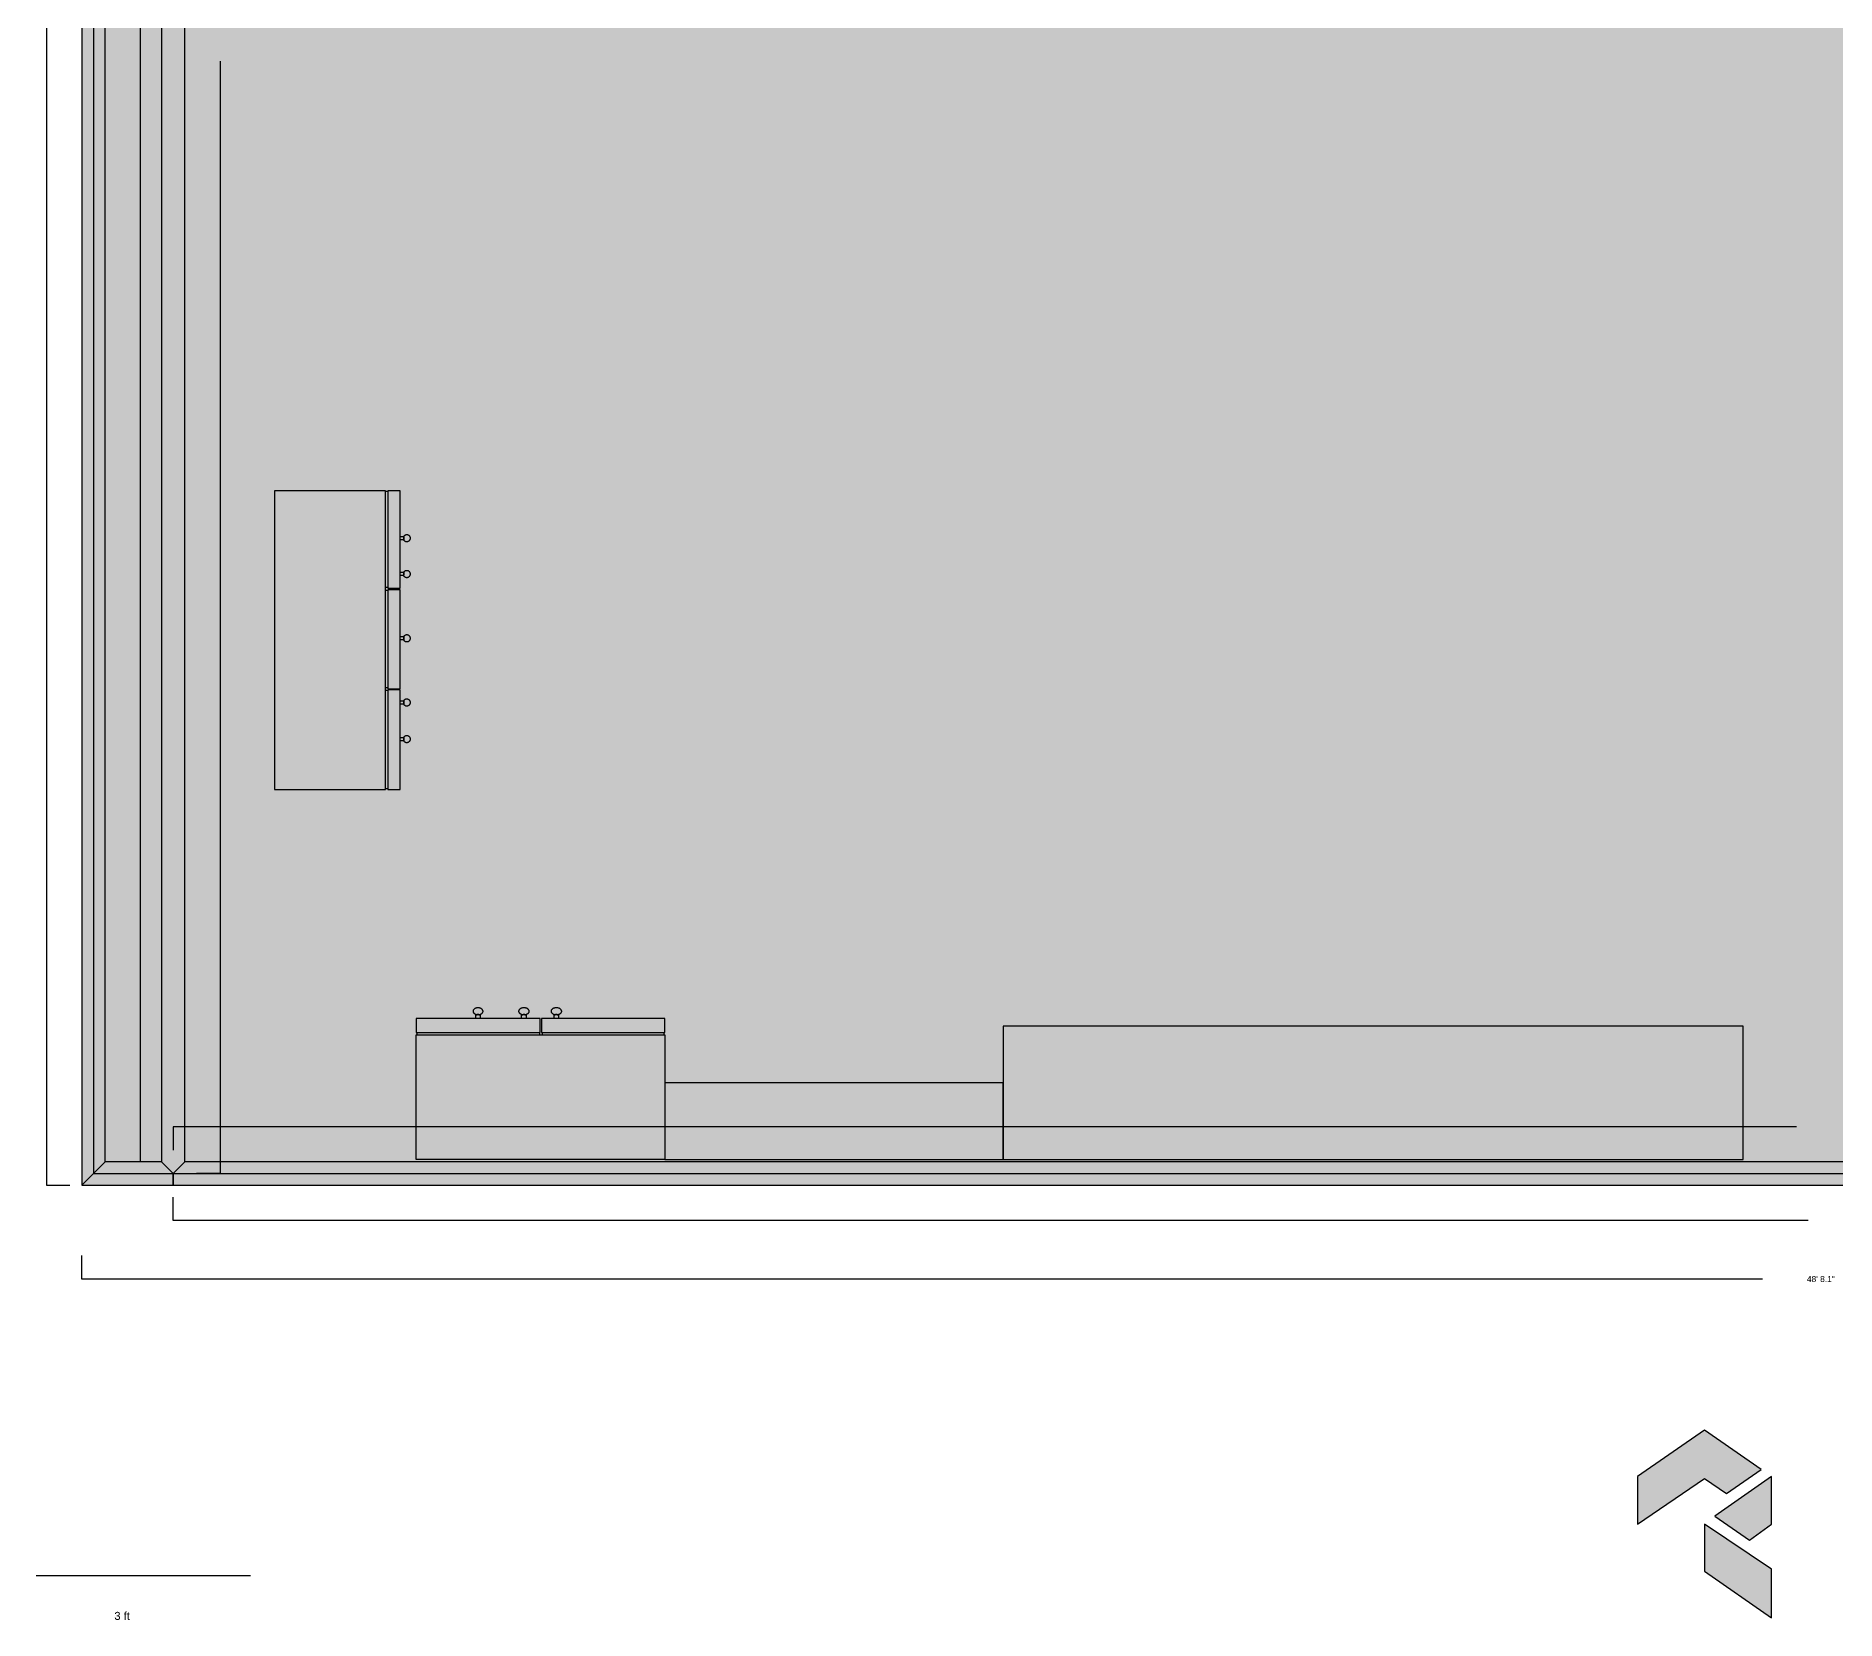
# Model space of a CAD drawing. Header units: feet. Extents: x -25 to 25.8, y -50.2 to 49.7.
# Drawn here: x -24.98 to 0.21, y -50.24 to -28.07 of the extents above; entities that cross this region are included whole.
import ezdxf

# ---------------------------------------------------------------- set-up
doc = ezdxf.new("R2010")
doc.units = ezdxf.units.FT
doc.header["$MEASUREMENT"] = 0
for name, color, linetype in [('Poly-DimensionsExterior', 255, 'Continuous'), ('Poly-DimensionsInterior', 250, 'Continuous'), ('Poly-Fixtures', 45, 'Continuous'), ('Poly-Furniture', 45, 'Continuous'), ('Poly-Logo', 255, 'Continuous'), ('Poly-RoomsHatch', 31, 'Continuous'), ('Poly-Walls', 8, 'Continuous'), ('Poly-WallsHatch', 8, 'Continuous'), ('Scalebar', 255, 'Continuous')]:
    doc.layers.add(name, color=color, linetype=linetype)
doc.styles.get("Standard").update_dxf_attribs({"font": 'arial.ttf'})

msp = doc.modelspace()

# ---------------------------------------------------------------- hatches: boundary and pattern name
at = {"layer": 'Poly-Logo'}
h = msp.add_hatch(color=255, dxfattribs=at)
h.dxf.hatch_style = 1
h.paths.add_polyline_path([(-2.564131, -48.896143), (-2.564131, -48.896143), (-1.626748, -48.259326), (-1.321193, -48.470425), (-0.834375, -48.132666), (-1.626748, -47.583807), (-2.564131, -48.231179)])
h = msp.add_hatch(color=255, dxfattribs=at)
h.dxf.hatch_style = 1
h.paths.add_polyline_path([(-1.483465, -48.783556), (-0.996648, -49.121316), (-0.689365, -48.896143), (-0.689365, -48.231179)])
h = msp.add_hatch(color=255, dxfattribs=at)
h.dxf.hatch_style = 1
h.paths.add_polyline_path([(-1.626748, -48.896143), (-1.626748, -49.557588), (-0.689365, -50.208479), (-0.689365, -49.529442)])
at = {"layer": 'Poly-RoomsHatch'}
h = msp.add_hatch(color=31, dxfattribs=at)
h.dxf.hatch_style = 1
h.paths.add_polyline_path([(-24.173708, -43.991288), (-23.057588, -43.991288), (24.173711, -43.991288), (24.173711, 14.845408), (23.069678, 14.845408), (23.069678, 17.541728), (24.126598, 17.541728), (24.126598, 35.428625), (19.160236, 35.428625), (19.160236, 43.991289), (-24.173708, 43.991289)])
at = {"layer": 'Poly-WallsHatch'}
h = msp.add_hatch(color=8, dxfattribs=at)
h.dxf.hatch_style = 1
h.paths.add_polyline_path([(-24.173708, -43.991288), (-24.009666, -43.827246), (-24.009666, 43.827247), (-24.173708, 43.991289), (-24.33775, 44.155331), (-24.33775, -44.15533)])
h = msp.add_hatch(color=8, dxfattribs=at)
h.dxf.hatch_style = 1
h.paths.add_polyline_path([(-23.057588, -43.991288), (-22.893546, -43.827246), (-22.893546, -10.999355), (-23.057588, -10.999355), (-23.22163, -10.999355), (-23.22163, -43.827246)])
h = msp.add_hatch(color=8, dxfattribs=at)
h.dxf.hatch_style = 1
h.paths.add_polyline_path([(-23.057588, -43.991288), (-23.22163, -43.827246), (-24.009666, -43.827246), (-24.173708, -43.991288), (-24.33775, -44.15533), (-23.057588, -44.15533)])
h = msp.add_hatch(color=8, dxfattribs=at)
h.dxf.hatch_style = 1
h.paths.add_polyline_path([(24.173711, -43.991288), (24.009669, -43.827246), (-22.893546, -43.827246), (-23.057588, -43.991288), (-23.057588, -44.15533), (24.337753, -44.15533)])

# ---------------------------------------------------------------- linework, layer by layer
at = {"layer": 'Poly-DimensionsExterior', "color": 255}
for points in [[(-24.829876, -0.818061), (-24.829876, -44.15533), (-24.501792, -44.15533)], [(-0.177979, -44.647455), (-23.057588, -44.647455), (-23.057588, -44.319372)], [(-0.818061, -45.467665), (-24.33775, -45.467665), (-24.33775, -45.139581)]]:
    msp.add_lwpolyline(points, dxfattribs=at)
at = {"layer": 'Poly-DimensionsInterior', "color": 250}
for points in [[(-23.51754, -0.818061), (-23.51754, -43.827246), (-23.845624, -43.827246)], [(-22.40142, -28.422745), (-22.40142, -43.991288), (-22.729504, -43.991288)], [(-0.342021, -43.33512), (-23.057588, -43.33512), (-23.057588, -43.663204)]]:
    msp.add_lwpolyline(points, dxfattribs=at)
at = {"layer": 'Poly-Fixtures', "color": 45}
for points in [[(-20.084632, -34.434687), (-21.637618, -34.434687)], [(-21.637618, -34.434687), (-21.637618, -38.615837)], [(-20.053064, -34.443222), (-20.084709, -34.443222)], [(-20.084632, -38.615837), (-20.084632, -34.434687)], [(-19.881161, -34.434687), (-20.053143, -34.434687)], [(-20.053143, -34.434687), (-20.053143, -35.799896)], [(-19.881161, -35.799896), (-19.881161, -34.434687)], [(-19.881161, -35.121987), (-19.881161, -35.074658)], [(-19.881161, -35.074658), (-19.83045, -35.074658)], [(-19.831075, -35.121987), (-19.881161, -35.121987)], [(-19.831075, -35.122029), (-19.831524, -35.12093), (-19.831866, -35.119816), (-19.83211, -35.118688), (-19.832265, -35.117546), (-19.832341, -35.116391), (-19.832348, -35.115223), (-19.832296, -35.114043), (-19.832192, -35.11285), (-19.832048, -35.111645), (-19.831873, -35.110429), (-19.831675, -35.109201), (-19.831466, -35.107963), (-19.831253, -35.106714), (-19.831047, -35.105456), (-19.830857, -35.104187), (-19.830693, -35.10291), (-19.830564, -35.101623), (-19.83048, -35.100328), (-19.83045, -35.099025)], [(-19.83045, -35.099025), (-19.83048, -35.100328), (-19.830564, -35.101622), (-19.830693, -35.102907), (-19.830857, -35.104183), (-19.831047, -35.105449), (-19.831253, -35.106706), (-19.831466, -35.107952), (-19.831675, -35.109188), (-19.831873, -35.110414), (-19.832048, -35.111628), (-19.832192, -35.112832), (-19.832296, -35.114024), (-19.832348, -35.115205), (-19.832341, -35.116373), (-19.832265, -35.11753), (-19.83211, -35.118674), (-19.831866, -35.119805), (-19.831524, -35.120924), (-19.831075, -35.122029)], [(-19.83045, -35.099025), (-19.830478, -35.097641), (-19.830557, -35.096267), (-19.830676, -35.094901), (-19.830827, -35.093545), (-19.831, -35.0922), (-19.831186, -35.090865), (-19.831374, -35.089541), (-19.831557, -35.088228), (-19.831723, -35.086927), (-19.831865, -35.085639), (-19.831972, -35.084363), (-19.832035, -35.0831), (-19.832044, -35.08185), (-19.831991, -35.080614), (-19.831865, -35.079393), (-19.831657, -35.078186), (-19.831359, -35.076995), (-19.830959, -35.075818), (-19.83045, -35.074658)], [(-19.83045, -35.074658), (-19.830959, -35.075812), (-19.831359, -35.076983), (-19.831657, -35.078169), (-19.831865, -35.079372), (-19.831991, -35.08059), (-19.832044, -35.081823), (-19.832035, -35.08307), (-19.831972, -35.084332), (-19.831865, -35.085607), (-19.831723, -35.086896), (-19.831557, -35.088198), (-19.831374, -35.089512), (-19.831186, -35.090838), (-19.831, -35.092176), (-19.830827, -35.093525), (-19.830676, -35.094884), (-19.830557, -35.096255), (-19.830478, -35.097635), (-19.83045, -35.099025)], [(-19.831075, -35.122029), (-19.831075, -35.121987)], [(-19.831075, -35.121987), (-19.831075, -35.121987)], [(-19.78888, -35.150494), (-19.791771, -35.150398), (-19.794616, -35.150116), (-19.797411, -35.149653), (-19.80015, -35.149014), (-19.802828, -35.148204), (-19.805441, -35.14723), (-19.807982, -35.146095), (-19.810448, -35.144807), (-19.812832, -35.14337), (-19.815129, -35.14179), (-19.817336, -35.140073), (-19.819445, -35.138223), (-19.821453, -35.136246), (-19.823354, -35.134148), (-19.825143, -35.131934), (-19.826814, -35.12961), (-19.828364, -35.127181), (-19.829786, -35.124652), (-19.831075, -35.122029)], [(-19.83045, -35.074658), (-19.829128, -35.072155), (-19.827685, -35.069742), (-19.826123, -35.067426), (-19.824448, -35.065211), (-19.822664, -35.063101), (-19.820776, -35.061103), (-19.818789, -35.059221), (-19.816707, -35.057461), (-19.814535, -35.055826), (-19.812277, -35.054324), (-19.809939, -35.052958), (-19.807524, -35.051733), (-19.805038, -35.050656), (-19.802485, -35.04973), (-19.79987, -35.048961), (-19.797197, -35.048354), (-19.794471, -35.047914), (-19.791697, -35.047647), (-19.78888, -35.047556)], [(-19.78888, -35.047556), (-19.784814, -35.047745), (-19.780843, -35.048302), (-19.776981, -35.04921), (-19.773243, -35.050456), (-19.769642, -35.052022), (-19.766193, -35.053894), (-19.762911, -35.056057), (-19.759808, -35.058494), (-19.756901, -35.061191), (-19.754203, -35.064132), (-19.751728, -35.067301), (-19.749491, -35.070683), (-19.747505, -35.074263), (-19.745786, -35.078025), (-19.744348, -35.081954), (-19.743204, -35.086033), (-19.742369, -35.090249), (-19.741858, -35.094585), (-19.741684, -35.099025)], [(-19.741684, -35.099025), (-19.741858, -35.103465), (-19.742369, -35.1078), (-19.743204, -35.112014), (-19.744348, -35.116092), (-19.745786, -35.120018), (-19.747505, -35.123777), (-19.749491, -35.127354), (-19.751728, -35.130733), (-19.754203, -35.133899), (-19.756901, -35.136836), (-19.759808, -35.13953), (-19.762911, -35.141964), (-19.766193, -35.144123), (-19.769642, -35.145993), (-19.773243, -35.147557), (-19.776981, -35.1488), (-19.780843, -35.149708), (-19.784814, -35.150263), (-19.78888, -35.150452)], [(-19.78888, -35.150452), (-19.78888, -35.150494)], [(-19.78888, -35.150494), (-19.78888, -35.150494)], [(-19.881161, -35.623346), (-19.881161, -35.576017)], [(-19.881161, -35.576017), (-19.83045, -35.576017)], [(-19.831075, -35.623346), (-19.881161, -35.623346)], [(-19.831075, -35.623388), (-19.831524, -35.622288), (-19.831866, -35.621175), (-19.83211, -35.620047), (-19.832265, -35.618905), (-19.832341, -35.61775), (-19.832348, -35.616582), (-19.832296, -35.615401), (-19.832192, -35.614208), (-19.832048, -35.613004), (-19.831873, -35.611787), (-19.831675, -35.61056), (-19.831466, -35.609322), (-19.831253, -35.608073), (-19.831047, -35.606815), (-19.830857, -35.605546), (-19.830693, -35.604269), (-19.830564, -35.602982), (-19.83048, -35.601687), (-19.83045, -35.600384)], [(-19.83045, -35.600384), (-19.83048, -35.601687), (-19.830564, -35.602981), (-19.830693, -35.604266), (-19.830857, -35.605542), (-19.831047, -35.606808), (-19.831253, -35.608065), (-19.831466, -35.609311), (-19.831675, -35.610547), (-19.831873, -35.611773), (-19.832048, -35.612987), (-19.832192, -35.614191), (-19.832296, -35.615383), (-19.832348, -35.616563), (-19.832341, -35.617732), (-19.832265, -35.618889), (-19.83211, -35.620033), (-19.831866, -35.621164), (-19.831524, -35.622283), (-19.831075, -35.623388)], [(-19.83045, -35.600384), (-19.830478, -35.599), (-19.830557, -35.597625), (-19.830676, -35.59626), (-19.830827, -35.594904), (-19.831, -35.593559), (-19.831186, -35.592224), (-19.831374, -35.5909), (-19.831557, -35.589587), (-19.831723, -35.588286), (-19.831865, -35.586998), (-19.831972, -35.585722), (-19.832035, -35.584459), (-19.832044, -35.583209), (-19.831991, -35.581973), (-19.831865, -35.580752), (-19.831657, -35.579545), (-19.831359, -35.578353), (-19.830959, -35.577177), (-19.83045, -35.576017)], [(-19.83045, -35.576017), (-19.830959, -35.577171), (-19.831359, -35.578341), (-19.831657, -35.579528), (-19.831865, -35.580731), (-19.831991, -35.581949), (-19.832044, -35.583182), (-19.832035, -35.584429), (-19.831972, -35.585691), (-19.831865, -35.586966), (-19.831723, -35.588255), (-19.831557, -35.589556), (-19.831374, -35.59087), (-19.831186, -35.592196), (-19.831, -35.593534), (-19.830827, -35.594883), (-19.830676, -35.596243), (-19.830557, -35.597614), (-19.830478, -35.598994), (-19.83045, -35.600384)], [(-19.831075, -35.623388), (-19.831075, -35.623346)], [(-19.831075, -35.623346), (-19.831075, -35.623346)], [(-19.78888, -35.651852), (-19.791771, -35.651757), (-19.794616, -35.651475), (-19.797411, -35.651012), (-19.80015, -35.650373), (-19.802828, -35.649563), (-19.805441, -35.648588), (-19.807982, -35.647454), (-19.810448, -35.646166), (-19.812832, -35.644729), (-19.815129, -35.643149), (-19.817336, -35.641432), (-19.819445, -35.639582), (-19.821453, -35.637605), (-19.823354, -35.635507), (-19.825143, -35.633293), (-19.826814, -35.630969), (-19.828364, -35.628539), (-19.829786, -35.626011), (-19.831075, -35.623388)], [(-19.83045, -35.576017), (-19.829128, -35.573514), (-19.827685, -35.571101), (-19.826123, -35.568785), (-19.824448, -35.566569), (-19.822664, -35.56446), (-19.820776, -35.562462), (-19.818789, -35.56058), (-19.816707, -35.558819), (-19.814535, -35.557185), (-19.812277, -35.555682), (-19.809939, -35.554316), (-19.807524, -35.553092), (-19.805038, -35.552014), (-19.802485, -35.551088), (-19.79987, -35.55032), (-19.797197, -35.549713), (-19.794471, -35.549273), (-19.791697, -35.549005), (-19.78888, -35.548915)], [(-19.78888, -35.548915), (-19.784814, -35.549104), (-19.780843, -35.54966), (-19.776981, -35.550569), (-19.773243, -35.551814), (-19.769642, -35.553381), (-19.766193, -35.555253), (-19.762911, -35.557416), (-19.759808, -35.559853), (-19.756901, -35.56255), (-19.754203, -35.565491), (-19.751728, -35.56866), (-19.749491, -35.572042), (-19.747505, -35.575622), (-19.745786, -35.579384), (-19.744348, -35.583312), (-19.743204, -35.587392), (-19.742369, -35.591607), (-19.741858, -35.595943), (-19.741684, -35.600384)], [(-19.741684, -35.600384), (-19.741858, -35.604824), (-19.742369, -35.609159), (-19.743204, -35.613373), (-19.744348, -35.61745), (-19.745786, -35.621376), (-19.747505, -35.625136), (-19.749491, -35.628712), (-19.751728, -35.632091), (-19.754203, -35.635257), (-19.756901, -35.638195), (-19.759808, -35.640888), (-19.762911, -35.643323), (-19.766193, -35.645482), (-19.769642, -35.647352), (-19.773243, -35.648916), (-19.776981, -35.650159), (-19.780843, -35.651066), (-19.784814, -35.651622), (-19.78888, -35.65181)], [(-19.78888, -35.65181), (-19.78888, -35.651852)], [(-19.78888, -35.651852), (-19.78888, -35.651852)], [(-20.053064, -35.789953), (-20.084709, -35.789953)], [(-20.053064, -35.830752), (-20.084709, -35.830752)], [(-20.053143, -35.799896), (-19.881161, -35.799896)], [(-19.881161, -35.822087), (-20.053143, -35.822087)], [(-20.053143, -35.822087), (-20.053143, -37.205393)], [(-19.881161, -35.799896), (-19.881161, -35.799896)], [(-19.881161, -37.205393), (-19.881161, -35.822087)], [(-19.881161, -36.523172), (-19.881161, -36.475843)], [(-19.881161, -36.475843), (-19.83045, -36.475843)], [(-19.831075, -36.523172), (-19.881161, -36.523172)], [(-19.831075, -36.523172), (-19.831524, -36.522073), (-19.831866, -36.520959), (-19.83211, -36.519831), (-19.832265, -36.518689), (-19.832341, -36.517534), (-19.832348, -36.516366), (-19.832296, -36.515186), (-19.832192, -36.513993), (-19.832048, -36.512788), (-19.831873, -36.511572), (-19.831675, -36.510344), (-19.831466, -36.509106), (-19.831253, -36.507857), (-19.831047, -36.506599), (-19.830857, -36.50533), (-19.830693, -36.504053), (-19.830564, -36.502766), (-19.83048, -36.501471), (-19.83045, -36.500168)], [(-19.83045, -36.50021), (-19.83048, -36.501513), (-19.830564, -36.502807), (-19.830693, -36.504092), (-19.830857, -36.505368), (-19.831047, -36.506634), (-19.831253, -36.507891), (-19.831466, -36.509137), (-19.831675, -36.510373), (-19.831873, -36.511599), (-19.832048, -36.512813), (-19.832192, -36.514017), (-19.832296, -36.515209), (-19.832348, -36.51639), (-19.832341, -36.517558), (-19.832265, -36.518715), (-19.83211, -36.519859), (-19.831866, -36.52099), (-19.831524, -36.522109), (-19.831075, -36.523214)], [(-19.83045, -36.500168), (-19.830478, -36.498784), (-19.830557, -36.49741), (-19.830676, -36.496044), (-19.830827, -36.494688), (-19.831, -36.493343), (-19.831186, -36.492008), (-19.831374, -36.490684), (-19.831557, -36.489371), (-19.831723, -36.48807), (-19.831865, -36.486782), (-19.831972, -36.485506), (-19.832035, -36.484243), (-19.832044, -36.482993), (-19.831991, -36.481757), (-19.831865, -36.480536), (-19.831657, -36.479329), (-19.831359, -36.478137), (-19.830959, -36.476961), (-19.83045, -36.475801)], [(-19.83045, -36.475843), (-19.830959, -36.476997), (-19.831359, -36.478167), (-19.831657, -36.479354), (-19.831865, -36.480557), (-19.831991, -36.481775), (-19.832044, -36.483008), (-19.832035, -36.484255), (-19.831972, -36.485517), (-19.831865, -36.486792), (-19.831723, -36.488081), (-19.831557, -36.489383), (-19.831374, -36.490697), (-19.831186, -36.492023), (-19.831, -36.49336), (-19.830827, -36.494709), (-19.830676, -36.496069), (-19.830557, -36.49744), (-19.830478, -36.49882), (-19.83045, -36.50021)], [(-19.831075, -36.523214), (-19.831075, -36.523172)], [(-19.831075, -36.523172), (-19.831075, -36.523172)], [(-19.78888, -36.551637), (-19.791771, -36.551542), (-19.794616, -36.55126), (-19.797411, -36.550796), (-19.80015, -36.550157), (-19.802828, -36.549347), (-19.805441, -36.548373), (-19.807982, -36.547238), (-19.810448, -36.54595), (-19.812832, -36.544513), (-19.815129, -36.542933), (-19.817336, -36.541216), (-19.819445, -36.539366), (-19.821453, -36.537389), (-19.823354, -36.535291), (-19.825143, -36.533077), (-19.826814, -36.530753), (-19.828364, -36.528324), (-19.829786, -36.525795), (-19.831075, -36.523172)], [(-19.83045, -36.475801), (-19.829128, -36.473298), (-19.827685, -36.470885), (-19.826123, -36.468569), (-19.824448, -36.466354), (-19.822664, -36.464244), (-19.820776, -36.462246), (-19.818789, -36.460364), (-19.816707, -36.458604), (-19.814535, -36.456969), (-19.812277, -36.455467), (-19.809939, -36.454101), (-19.807524, -36.452876), (-19.805038, -36.451799), (-19.802485, -36.450873), (-19.79987, -36.450104), (-19.797197, -36.449497), (-19.794471, -36.449057), (-19.791697, -36.44879), (-19.78888, -36.448699)], [(-19.78888, -36.448699), (-19.784814, -36.448888), (-19.780843, -36.449445), (-19.776981, -36.450353), (-19.773243, -36.451599), (-19.769642, -36.453165), (-19.766193, -36.455037), (-19.762911, -36.4572), (-19.759808, -36.459637), (-19.756901, -36.462334), (-19.754203, -36.465275), (-19.751728, -36.468444), (-19.749491, -36.471826), (-19.747505, -36.475406), (-19.745786, -36.479168), (-19.744348, -36.483097), (-19.743204, -36.487176), (-19.742369, -36.491392), (-19.741858, -36.495727), (-19.741684, -36.500168)], [(-19.741684, -36.500168), (-19.741858, -36.504608), (-19.742369, -36.508943), (-19.743204, -36.513157), (-19.744348, -36.517235), (-19.745786, -36.521161), (-19.747505, -36.52492), (-19.749491, -36.528497), (-19.751728, -36.531876), (-19.754203, -36.535042), (-19.756901, -36.537979), (-19.759808, -36.540673), (-19.762911, -36.543107), (-19.766193, -36.545266), (-19.769642, -36.547136), (-19.773243, -36.5487), (-19.776981, -36.549943), (-19.780843, -36.550851), (-19.784814, -36.551406), (-19.78888, -36.551595)], [(-19.78888, -36.551595), (-19.78888, -36.551637)], [(-19.78888, -36.551637), (-19.78888, -36.551637)], [(-20.053064, -37.195319), (-20.084709, -37.195319)], [(-20.053064, -37.231765), (-20.084709, -37.231765)], [(-20.053143, -37.205393), (-19.881161, -37.205393)], [(-19.881161, -37.223058), (-20.053143, -37.223058)], [(-20.053143, -37.223058), (-20.053143, -38.615837)], [(-19.881161, -37.205393), (-19.881161, -37.205393)], [(-19.881161, -38.615837), (-19.881161, -37.223058)], [(-19.881161, -37.421417), (-19.881161, -37.374088)], [(-19.881161, -37.374088), (-19.83045, -37.374088)], [(-19.831075, -37.421417), (-19.881161, -37.421417)], [(-19.831075, -37.421417), (-19.831524, -37.420318), (-19.831866, -37.419205), (-19.83211, -37.418078), (-19.832265, -37.416936), (-19.832341, -37.415782), (-19.832348, -37.414614), (-19.832296, -37.413434), (-19.832192, -37.412241), (-19.832048, -37.411036), (-19.831873, -37.40982), (-19.831675, -37.408592), (-19.831466, -37.407354), (-19.831253, -37.406105), (-19.831047, -37.404846), (-19.830857, -37.403578), (-19.830693, -37.4023), (-19.830564, -37.401013), (-19.83048, -37.399717), (-19.83045, -37.398413)], [(-19.83045, -37.398459), (-19.83048, -37.399762), (-19.830564, -37.401056), (-19.830693, -37.402341), (-19.830857, -37.403617), (-19.831047, -37.404883), (-19.831253, -37.40614), (-19.831466, -37.407386), (-19.831675, -37.408622), (-19.831873, -37.409848), (-19.832048, -37.411062), (-19.832192, -37.412265), (-19.832296, -37.413457), (-19.832348, -37.414638), (-19.832341, -37.415806), (-19.832265, -37.416962), (-19.83211, -37.418106), (-19.831866, -37.419237), (-19.831524, -37.420354), (-19.831075, -37.421459)], [(-19.83045, -37.398413), (-19.830478, -37.397029), (-19.830557, -37.395655), (-19.830676, -37.394289), (-19.830827, -37.392934), (-19.831, -37.391588), (-19.831186, -37.390253), (-19.831374, -37.388929), (-19.831557, -37.387616), (-19.831723, -37.386316), (-19.831865, -37.385027), (-19.831972, -37.383751), (-19.832035, -37.382488), (-19.832044, -37.381238), (-19.831991, -37.380003), (-19.831865, -37.378781), (-19.831657, -37.377574), (-19.831359, -37.376382), (-19.830959, -37.375206), (-19.83045, -37.374046)], [(-19.83045, -37.374088), (-19.830959, -37.375242), (-19.831359, -37.376413), (-19.831657, -37.377599), (-19.831865, -37.378802), (-19.831991, -37.38002), (-19.832044, -37.381253), (-19.832035, -37.382501), (-19.831972, -37.383762), (-19.831865, -37.385038), (-19.831723, -37.386327), (-19.831557, -37.387628), (-19.831374, -37.388943), (-19.831186, -37.390269), (-19.831, -37.391607), (-19.830827, -37.392957), (-19.830676, -37.394317), (-19.830557, -37.395688), (-19.830478, -37.397069), (-19.83045, -37.398459)], [(-19.831075, -37.421459), (-19.831075, -37.421417)], [(-19.831075, -37.421417), (-19.831075, -37.421417)], [(-19.78888, -37.449882), (-19.791771, -37.449787), (-19.794616, -37.449505), (-19.797411, -37.449041), (-19.80015, -37.448402), (-19.802828, -37.447593), (-19.805441, -37.446619), (-19.807982, -37.445485), (-19.810448, -37.444197), (-19.812832, -37.44276), (-19.815129, -37.44118), (-19.817336, -37.439463), (-19.819445, -37.437613), (-19.821453, -37.435636), (-19.823354, -37.433538), (-19.825143, -37.431324), (-19.826814, -37.428999), (-19.828364, -37.42657), (-19.829786, -37.424041), (-19.831075, -37.421417)], [(-19.83045, -37.374046), (-19.829128, -37.371543), (-19.827685, -37.369131), (-19.826123, -37.366814), (-19.824448, -37.364599), (-19.822664, -37.36249), (-19.820776, -37.360492), (-19.818789, -37.35861), (-19.816707, -37.35685), (-19.814535, -37.355216), (-19.812277, -37.353714), (-19.809939, -37.352348), (-19.807524, -37.351124), (-19.805038, -37.350047), (-19.802485, -37.349121), (-19.79987, -37.348353), (-19.797197, -37.347746), (-19.794471, -37.347306), (-19.791697, -37.347039), (-19.78888, -37.346948)], [(-19.78888, -37.346948), (-19.784814, -37.347137), (-19.780843, -37.347694), (-19.776981, -37.348603), (-19.773243, -37.349848), (-19.769642, -37.351414), (-19.766193, -37.353287), (-19.762911, -37.355449), (-19.759808, -37.357886), (-19.756901, -37.360583), (-19.754203, -37.363524), (-19.751728, -37.366693), (-19.749491, -37.370075), (-19.747505, -37.373654), (-19.745786, -37.377416), (-19.744348, -37.381344), (-19.743204, -37.385423), (-19.742369, -37.389638), (-19.741858, -37.393973), (-19.741684, -37.398413)], [(-19.741684, -37.398413), (-19.741858, -37.402853), (-19.742369, -37.407188), (-19.743204, -37.411402), (-19.744348, -37.41548), (-19.745786, -37.419406), (-19.747505, -37.423165), (-19.749491, -37.426742), (-19.751728, -37.430121), (-19.754203, -37.433287), (-19.756901, -37.436224), (-19.759808, -37.438918), (-19.762911, -37.441352), (-19.766193, -37.443512), (-19.769642, -37.445381), (-19.773243, -37.446945), (-19.776981, -37.448189), (-19.780843, -37.449096), (-19.784814, -37.449651), (-19.78888, -37.44984)], [(-19.78888, -37.44984), (-19.78888, -37.449882)], [(-19.78888, -37.449882), (-19.78888, -37.449882)], [(-19.881161, -37.933617), (-19.881161, -37.886288)], [(-19.881161, -37.886288), (-19.83045, -37.886288)], [(-19.831075, -37.933617), (-19.881161, -37.933617)], [(-19.831075, -37.933617), (-19.831524, -37.932519), (-19.831866, -37.931405), (-19.83211, -37.930278), (-19.832265, -37.929136), (-19.832341, -37.927981), (-19.832348, -37.926813), (-19.832296, -37.925633), (-19.832192, -37.92444), (-19.832048, -37.923235), (-19.831873, -37.922018), (-19.831675, -37.920791), (-19.831466, -37.919552), (-19.831253, -37.918304), (-19.831047, -37.917045), (-19.830857, -37.915776), (-19.830693, -37.914498), (-19.830564, -37.913212), (-19.83048, -37.911917), (-19.83045, -37.910613)], [(-19.83045, -37.910659), (-19.83048, -37.911962), (-19.830564, -37.913256), (-19.830693, -37.914542), (-19.830857, -37.915817), (-19.831047, -37.917084), (-19.831253, -37.91834), (-19.831466, -37.919586), (-19.831675, -37.920822), (-19.831873, -37.922048), (-19.832048, -37.923262), (-19.832192, -37.924466), (-19.832296, -37.925658), (-19.832348, -37.926838), (-19.832341, -37.928006), (-19.832265, -37.929162), (-19.83211, -37.930306), (-19.831866, -37.931437), (-19.831524, -37.932555), (-19.831075, -37.933659)], [(-19.83045, -37.910613), (-19.830478, -37.90923), (-19.830557, -37.907855), (-19.830676, -37.906489), (-19.830827, -37.905134), (-19.831, -37.903788), (-19.831186, -37.902453), (-19.831374, -37.901129), (-19.831557, -37.899817), (-19.831723, -37.898516), (-19.831865, -37.897227), (-19.831972, -37.895951), (-19.832035, -37.894688), (-19.832044, -37.893438), (-19.831991, -37.892203), (-19.831865, -37.890981), (-19.831657, -37.889774), (-19.831359, -37.888583), (-19.830959, -37.887407), (-19.83045, -37.886246)], [(-19.83045, -37.886288), (-19.830959, -37.887442), (-19.831359, -37.888613), (-19.831657, -37.8898), (-19.831865, -37.891002), (-19.831991, -37.89222), (-19.832044, -37.893453), (-19.832035, -37.894701), (-19.831972, -37.895963), (-19.831865, -37.897238), (-19.831723, -37.898527), (-19.831557, -37.899829), (-19.831374, -37.901143), (-19.831186, -37.902469), (-19.831, -37.903807), (-19.830827, -37.905157), (-19.830676, -37.906517), (-19.830557, -37.907888), (-19.830478, -37.909269), (-19.83045, -37.910659)], [(-19.831075, -37.933659), (-19.831075, -37.933617)], [(-19.831075, -37.933617), (-19.831075, -37.933617)], [(-19.78888, -37.962082), (-19.791771, -37.961987), (-19.794616, -37.961705), (-19.797411, -37.961242), (-19.80015, -37.960603), (-19.802828, -37.959793), (-19.805441, -37.958819), (-19.807982, -37.957685), (-19.810448, -37.956397), (-19.812832, -37.95496), (-19.815129, -37.95338), (-19.817336, -37.951663), (-19.819445, -37.949813), (-19.821453, -37.947836), (-19.823354, -37.945738), (-19.825143, -37.943524), (-19.826814, -37.9412), (-19.828364, -37.93877), (-19.829786, -37.936241), (-19.831075, -37.933617)], [(-19.83045, -37.886246), (-19.829128, -37.883743), (-19.827685, -37.881331), (-19.826123, -37.879015), (-19.824448, -37.876799), (-19.822664, -37.87469), (-19.820776, -37.872692), (-19.818789, -37.870811), (-19.816707, -37.86905), (-19.814535, -37.867417), (-19.812277, -37.865914), (-19.809939, -37.864549), (-19.807524, -37.863324), (-19.805038, -37.862247), (-19.802485, -37.861322), (-19.79987, -37.860553), (-19.797197, -37.859946), (-19.794471, -37.859507), (-19.791697, -37.859239), (-19.78888, -37.859149)], [(-19.78888, -37.859149), (-19.784814, -37.859338), (-19.780843, -37.859894), (-19.776981, -37.860803), (-19.773243, -37.862048), (-19.769642, -37.863615), (-19.766193, -37.865487), (-19.762911, -37.867649), (-19.759808, -37.870087), (-19.756901, -37.872783), (-19.754203, -37.875724), (-19.751728, -37.878893), (-19.749491, -37.882275), (-19.747505, -37.885854), (-19.745786, -37.889616), (-19.744348, -37.893544), (-19.743204, -37.897623), (-19.742369, -37.901838), (-19.741858, -37.906173), (-19.741684, -37.910613)], [(-19.741684, -37.910613), (-19.741858, -37.915054), (-19.742369, -37.919388), (-19.743204, -37.923602), (-19.744348, -37.92768), (-19.745786, -37.931606), (-19.747505, -37.935365), (-19.749491, -37.938942), (-19.751728, -37.942321), (-19.754203, -37.945487), (-19.756901, -37.948424), (-19.759808, -37.951118), (-19.762911, -37.953552), (-19.766193, -37.955712), (-19.769642, -37.957581), (-19.773243, -37.959146), (-19.776981, -37.960389), (-19.780843, -37.961296), (-19.784814, -37.961852), (-19.78888, -37.96204)], [(-19.78888, -37.96204), (-19.78888, -37.962082)], [(-19.78888, -37.962082), (-19.78888, -37.962082)], [(-21.637618, -38.615837), (-20.084632, -38.615837)], [(-20.053064, -38.605722), (-20.084709, -38.605722)], [(-20.084632, -38.615837), (-20.084632, -38.615837)], [(-20.053143, -38.615837), (-19.881161, -38.615837)], [(-19.881161, -38.615837), (-19.881161, -38.615837)], [(-18.856953, -41.719523), (-18.856713, -41.714955), (-18.856004, -41.710496), (-18.854847, -41.70616), (-18.853262, -41.701965), (-18.851267, -41.697925), (-18.848883, -41.694057), (-18.84613, -41.690376), (-18.843027, -41.686898), (-18.839594, -41.68364), (-18.835851, -41.680617), (-18.831817, -41.677844), (-18.827512, -41.675339), (-18.822956, -41.673115), (-18.818168, -41.671191), (-18.813169, -41.669581), (-18.807977, -41.668301), (-18.802613, -41.667367), (-18.797097, -41.666795), (-18.791447, -41.666601)], [(-18.822453, -41.766127), (-18.825641, -41.764648), (-18.828714, -41.76303), (-18.831664, -41.761281), (-18.834485, -41.759403), (-18.837171, -41.757404), (-18.839715, -41.755287), (-18.84211, -41.753059), (-18.844351, -41.750724), (-18.846431, -41.748288), (-18.848344, -41.745756), (-18.850082, -41.743134), (-18.85164, -41.740426), (-18.853011, -41.737638), (-18.854189, -41.734775), (-18.855167, -41.731843), (-18.855939, -41.728846), (-18.856498, -41.72579), (-18.856839, -41.722681), (-18.856953, -41.719523)], [(-18.791447, -41.766127), (-18.793213, -41.766158), (-18.794966, -41.766246), (-18.796708, -41.76638), (-18.798437, -41.766548), (-18.800153, -41.766742), (-18.801855, -41.766949), (-18.803543, -41.76716), (-18.805216, -41.767363), (-18.806873, -41.76755), (-18.808513, -41.767708), (-18.810137, -41.767827), (-18.811744, -41.767897), (-18.813333, -41.767908), (-18.814903, -41.767848), (-18.816453, -41.767708), (-18.817984, -41.767476), (-18.819495, -41.767142), (-18.820985, -41.766696), (-18.822453, -41.766127)], [(-18.822414, -41.823123), (-18.822414, -41.766185)], [(-18.822414, -41.766185), (-18.820946, -41.766754), (-18.819457, -41.7672), (-18.817946, -41.767534), (-18.816415, -41.767766), (-18.814864, -41.767906), (-18.813294, -41.767966), (-18.811706, -41.767955), (-18.810099, -41.767885), (-18.808475, -41.767766), (-18.806835, -41.767608), (-18.805178, -41.767421), (-18.803505, -41.767218), (-18.801818, -41.767007), (-18.800116, -41.7668), (-18.798401, -41.766606), (-18.796672, -41.766438), (-18.79493, -41.766304), (-18.793177, -41.766216), (-18.791412, -41.766185)], [(-18.791447, -41.666601), (-18.785798, -41.666795), (-18.780281, -41.667369), (-18.774918, -41.668305), (-18.769726, -41.669587), (-18.764727, -41.6712), (-18.75994, -41.673128), (-18.755384, -41.675354), (-18.751079, -41.677863), (-18.747045, -41.680638), (-18.743302, -41.683663), (-18.739869, -41.686924), (-18.736767, -41.690402), (-18.734014, -41.694083), (-18.73163, -41.697951), (-18.729636, -41.701988), (-18.72805, -41.70618), (-18.726894, -41.710511), (-18.726185, -41.714964), (-18.725944, -41.719523)], [(-18.762173, -41.766835), (-18.763572, -41.76734), (-18.76499, -41.767724), (-18.766425, -41.767997), (-18.767878, -41.768172), (-18.769349, -41.768258), (-18.770836, -41.768265), (-18.772339, -41.768205), (-18.773857, -41.768089), (-18.775391, -41.767927), (-18.776939, -41.767729), (-18.778502, -41.767507), (-18.780078, -41.767271), (-18.781667, -41.767031), (-18.783268, -41.766799), (-18.784882, -41.766586), (-18.786507, -41.766401), (-18.788144, -41.766256), (-18.78979, -41.766161), (-18.791447, -41.766127)], [(-18.791412, -41.766185), (-18.789755, -41.766219), (-18.788109, -41.766314), (-18.786473, -41.766459), (-18.78485, -41.766644), (-18.783237, -41.766858), (-18.781638, -41.76709), (-18.78005, -41.767329), (-18.778476, -41.767565), (-18.776916, -41.767788), (-18.775369, -41.767985), (-18.773836, -41.768148), (-18.772318, -41.768264), (-18.770816, -41.768324), (-18.769328, -41.768316), (-18.767857, -41.768231), (-18.766402, -41.768056), (-18.764963, -41.767782), (-18.763542, -41.767398), (-18.762138, -41.766893)], [(-18.725944, -41.719523), (-18.726066, -41.722764), (-18.726425, -41.725955), (-18.727016, -41.72909), (-18.72783, -41.732163), (-18.728862, -41.735169), (-18.730104, -41.738101), (-18.731548, -41.740953), (-18.733189, -41.74372), (-18.735019, -41.746396), (-18.737031, -41.748974), (-18.739218, -41.75145), (-18.741573, -41.753816), (-18.744088, -41.756068), (-18.746758, -41.758198), (-18.749575, -41.760203), (-18.752532, -41.762074), (-18.755622, -41.763807), (-18.758838, -41.765396), (-18.762173, -41.766835)], [(-18.762173, -41.766893), (-18.762173, -41.823123)], [(-18.762138, -41.766893), (-18.762173, -41.766893)], [(-18.762173, -41.766893), (-18.762173, -41.766893)], [(-18.725944, -41.719523), (-18.725944, -41.719523)], [(-18.219317, -41.719523), (-18.21906, -41.714955), (-18.218302, -41.710496), (-18.217064, -41.70616), (-18.215367, -41.701965), (-18.213233, -41.697925), (-18.210682, -41.694057), (-18.207735, -41.690376), (-18.204415, -41.686898), (-18.20074, -41.68364), (-18.196734, -41.680617), (-18.192416, -41.677844), (-18.187808, -41.675339), (-18.182931, -41.673115), (-18.177807, -41.671191), (-18.172455, -41.669581), (-18.166897, -41.668301), (-18.161154, -41.667367), (-18.155248, -41.666795), (-18.149199, -41.666601)], [(-18.182365, -41.766127), (-18.185778, -41.764648), (-18.189067, -41.76303), (-18.192225, -41.761281), (-18.195245, -41.759403), (-18.198121, -41.757404), (-18.200846, -41.755287), (-18.203412, -41.753059), (-18.205812, -41.750724), (-18.20804, -41.748288), (-18.210089, -41.745756), (-18.211952, -41.743134), (-18.213622, -41.740426), (-18.215091, -41.737638), (-18.216353, -41.734775), (-18.217402, -41.731843), (-18.218229, -41.728846), (-18.218829, -41.72579), (-18.219194, -41.722681), (-18.219317, -41.719523)], [(-18.149199, -41.766127), (-18.151088, -41.766158), (-18.152965, -41.766246), (-18.154828, -41.76638), (-18.156678, -41.766548), (-18.158514, -41.766742), (-18.160334, -41.766949), (-18.162139, -41.76716), (-18.163928, -41.767363), (-18.1657, -41.76755), (-18.167455, -41.767708), (-18.169191, -41.767827), (-18.170909, -41.767897), (-18.172608, -41.767908), (-18.174287, -41.767848), (-18.175946, -41.767708), (-18.177584, -41.767476), (-18.1792, -41.767142), (-18.180794, -41.766696), (-18.182365, -41.766127)], [(-18.182365, -41.823123), (-18.182365, -41.766185)], [(-18.182365, -41.766185), (-18.180794, -41.766754), (-18.179199, -41.7672), (-18.177582, -41.767534), (-18.175942, -41.767766), (-18.174282, -41.767906), (-18.172601, -41.767966), (-18.1709, -41.767955), (-18.16918, -41.767885), (-18.167442, -41.767766), (-18.165686, -41.767608), (-18.163913, -41.767421), (-18.162124, -41.767218), (-18.160319, -41.767007), (-18.158499, -41.7668), (-18.156664, -41.766606), (-18.154817, -41.766438), (-18.152956, -41.766304), (-18.151083, -41.766216), (-18.149199, -41.766185)], [(-18.149199, -41.666601), (-18.143149, -41.666795), (-18.137243, -41.667369), (-18.1315, -41.668305), (-18.125943, -41.669587), (-18.120591, -41.6712), (-18.115466, -41.673128), (-18.110589, -41.675354), (-18.105981, -41.677863), (-18.101663, -41.680638), (-18.097657, -41.683663), (-18.093983, -41.686924), (-18.090662, -41.690402), (-18.087715, -41.694083), (-18.085165, -41.697951), (-18.08303, -41.701988), (-18.081333, -41.70618), (-18.080095, -41.710511), (-18.079337, -41.714964), (-18.07908, -41.719523)], [(-18.117872, -41.766835), (-18.119368, -41.76734), (-18.120883, -41.767724), (-18.122418, -41.767997), (-18.123972, -41.768172), (-18.125544, -41.768258), (-18.127134, -41.768265), (-18.128741, -41.768205), (-18.130365, -41.768089), (-18.132006, -41.767927), (-18.133662, -41.767729), (-18.135334, -41.767507), (-18.13702, -41.767271), (-18.138721, -41.767031), (-18.140435, -41.766799), (-18.142163, -41.766586), (-18.143904, -41.766401), (-18.145657, -41.766256), (-18.147422, -41.766161), (-18.149199, -41.766127)], [(-18.149199, -41.766185), (-18.147428, -41.766219), (-18.145668, -41.766314), (-18.143919, -41.766459), (-18.142182, -41.766644), (-18.140457, -41.766858), (-18.138745, -41.76709), (-18.137046, -41.767329), (-18.135361, -41.767565), (-18.13369, -41.767788), (-18.132033, -41.767985), (-18.130392, -41.768148), (-18.128767, -41.768264), (-18.127157, -41.768324), (-18.125565, -41.768316), (-18.12399, -41.768231), (-18.122432, -41.768056), (-18.120893, -41.767782), (-18.119373, -41.767398), (-18.117872, -41.766893)], [(-18.07908, -41.719523), (-18.07921, -41.722764), (-18.079595, -41.725955), (-18.080227, -41.72909), (-18.081099, -41.732163), (-18.082204, -41.735169), (-18.083533, -41.738101), (-18.08508, -41.740953), (-18.086837, -41.74372), (-18.088797, -41.746396), (-18.090951, -41.748974), (-18.093292, -41.75145), (-18.095814, -41.753816), (-18.098508, -41.756068), (-18.101367, -41.758198), (-18.104383, -41.760203), (-18.107549, -41.762074), (-18.110858, -41.763807), (-18.114301, -41.765396), (-18.117872, -41.766835)], [(-18.117872, -41.766893), (-18.117872, -41.823123)], [(-18.117872, -41.766893), (-18.117872, -41.766893)], [(-18.07908, -41.719523), (-18.07908, -41.719523)], [(-17.765469, -41.719523), (-17.765212, -41.714955), (-17.764454, -41.710496), (-17.763216, -41.70616), (-17.761519, -41.701965), (-17.759385, -41.697925), (-17.756834, -41.694057), (-17.753888, -41.690376), (-17.750567, -41.686898), (-17.746893, -41.68364), (-17.742886, -41.680617), (-17.738568, -41.677844), (-17.733961, -41.675339), (-17.729084, -41.673115), (-17.723959, -41.671191), (-17.718607, -41.669581), (-17.713049, -41.668301), (-17.707306, -41.667367), (-17.7014, -41.666795), (-17.695351, -41.666601)], [(-17.728518, -41.766127), (-17.731931, -41.764648), (-17.73522, -41.76303), (-17.738378, -41.761281), (-17.741399, -41.759403), (-17.744275, -41.757404), (-17.746999, -41.755287), (-17.749565, -41.753059), (-17.751966, -41.750724), (-17.754194, -41.748288), (-17.756243, -41.745756), (-17.758105, -41.743134), (-17.759775, -41.740426), (-17.761244, -41.737638), (-17.762506, -41.734775), (-17.763554, -41.731843), (-17.764382, -41.728846), (-17.764981, -41.72579), (-17.765346, -41.722681), (-17.765469, -41.719523)], [(-17.695351, -41.766127), (-17.69724, -41.766158), (-17.699117, -41.766246), (-17.70098, -41.76638), (-17.70283, -41.766548), (-17.704666, -41.766742), (-17.706486, -41.766949), (-17.708291, -41.76716), (-17.71008, -41.767363), (-17.711852, -41.76755), (-17.713607, -41.767708), (-17.715343, -41.767827), (-17.717062, -41.767897), (-17.71876, -41.767908), (-17.72044, -41.767848), (-17.722098, -41.767708), (-17.723736, -41.767476), (-17.725352, -41.767142), (-17.726946, -41.766696), (-17.728518, -41.766127)], [(-17.728518, -41.823123), (-17.728518, -41.766185)], [(-17.728518, -41.766185), (-17.726946, -41.766754), (-17.725351, -41.7672), (-17.723734, -41.767534), (-17.722095, -41.767766), (-17.720434, -41.767906), (-17.718753, -41.767966), (-17.717053, -41.767955), (-17.715333, -41.767885), (-17.713594, -41.767766), (-17.711838, -41.767608), (-17.710065, -41.767421), (-17.708276, -41.767218), (-17.706471, -41.767007), (-17.704651, -41.7668), (-17.702817, -41.766606), (-17.700969, -41.766438), (-17.699108, -41.766304), (-17.697235, -41.766216), (-17.695351, -41.766185)], [(-17.695351, -41.666601), (-17.689302, -41.666795), (-17.683395, -41.667369), (-17.677653, -41.668305), (-17.672095, -41.669587), (-17.666743, -41.6712), (-17.661618, -41.673128), (-17.656741, -41.675354), (-17.652133, -41.677863), (-17.647815, -41.680638), (-17.643809, -41.683663), (-17.640135, -41.686924), (-17.636814, -41.690402), (-17.633868, -41.694083), (-17.631317, -41.697951), (-17.629182, -41.701988), (-17.627486, -41.70618), (-17.626248, -41.710511), (-17.625489, -41.714964), (-17.625232, -41.719523)], [(-17.664024, -41.766835), (-17.66552, -41.76734), (-17.667035, -41.767724), (-17.66857, -41.767997), (-17.670124, -41.768172), (-17.671696, -41.768258), (-17.673286, -41.768265), (-17.674894, -41.768205), (-17.676518, -41.768089), (-17.678158, -41.767927), (-17.679814, -41.767729), (-17.681486, -41.767507), (-17.683172, -41.767271), (-17.684873, -41.767031), (-17.686588, -41.766799), (-17.688316, -41.766586), (-17.690056, -41.766401), (-17.691809, -41.766256), (-17.693574, -41.766161), (-17.695351, -41.766127)], [(-17.695351, -41.766185), (-17.69358, -41.766219), (-17.69182, -41.766314), (-17.690071, -41.766459), (-17.688334, -41.766644), (-17.686609, -41.766858), (-17.684897, -41.76709), (-17.683198, -41.767329), (-17.681513, -41.767565), (-17.679842, -41.767788), (-17.678185, -41.767985), (-17.676544, -41.768148), (-17.674919, -41.768264), (-17.67331, -41.768324), (-17.671717, -41.768316), (-17.670142, -41.768231), (-17.668585, -41.768056), (-17.667045, -41.767782), (-17.665525, -41.767398), (-17.664024, -41.766893)], [(-17.625232, -41.719523), (-17.625362, -41.722764), (-17.625747, -41.725955), (-17.626379, -41.72909), (-17.627251, -41.732163), (-17.628356, -41.735169), (-17.629686, -41.738101), (-17.631233, -41.740953), (-17.632989, -41.74372), (-17.634949, -41.746396), (-17.637103, -41.748974), (-17.639445, -41.75145), (-17.641966, -41.753816), (-17.64466, -41.756068), (-17.647519, -41.758198), (-17.650535, -41.760203), (-17.653701, -41.762074), (-17.65701, -41.763807), (-17.660453, -41.765396), (-17.664024, -41.766835)], [(-17.664024, -41.766893), (-17.664024, -41.823123)], [(-17.664024, -41.766893), (-17.664024, -41.766893)], [(-17.625232, -41.719523), (-17.625232, -41.719523)], [(-17.92085, -41.823123), (-19.658982, -41.823123)], [(-19.658982, -41.823123), (-19.658982, -42.016151)], [(-19.658982, -42.016151), (-17.92085, -42.016151)], [(-19.658982, -43.794437), (-19.658982, -42.051529)], [(-19.658982, -42.051529), (-17.910037, -42.051529)], [(-19.648095, -42.016093), (-19.648095, -42.051531)], [(-18.762173, -41.823123), (-18.822414, -41.823123)], [(-18.117872, -41.823123), (-18.182365, -41.823123)], [(-17.933542, -42.016093), (-17.933542, -42.051531)], [(-17.92085, -42.016151), (-17.92085, -41.823123)], [(-17.92085, -41.823123), (-17.92085, -41.823123)], [(-17.910037, -42.051529), (-17.910037, -42.051411)], [(-17.910037, -42.051411), (-16.178178, -42.051529)], [(-16.178214, -41.823123), (-17.905459, -41.823123)], [(-17.905459, -41.823123), (-17.905459, -42.016151)], [(-17.905459, -42.016151), (-16.178214, -42.016151)], [(-17.894642, -42.016093), (-17.894642, -42.051531)], [(-17.664024, -41.823123), (-17.728518, -41.823123)], [(-16.190796, -42.016093), (-16.190796, -42.051531)], [(-16.178214, -42.016151), (-16.178214, -41.823123)], [(-16.178214, -41.823123), (-16.178214, -41.823123)], [(-16.178178, -42.051529), (-16.178178, -43.794437)], [(-16.178178, -42.051529), (-16.178178, -42.051529)], [(-17.910037, -43.794437), (-19.658982, -43.794437)], [(-16.178178, -43.794437), (-17.910037, -43.794319)], [(-17.910037, -43.794319), (-17.910037, -43.794437)]]:
    msp.add_lwpolyline(points, dxfattribs=at)
at = {"layer": 'Poly-Furniture', "color": 45}
for points in [[(-1.087387, -41.930524), (-11.444719, -41.930524)], [(-11.444719, -41.930524), (-11.444719, -43.79444)], [(-1.087387, -43.79444), (-1.087387, -41.930524)], [(-11.445047, -42.722074), (-16.17785, -42.722074)], [(-16.17785, -42.722074), (-16.17785, -43.794432)], [(-11.445047, -43.794432), (-11.445047, -42.722074)], [(-16.17785, -43.794432), (-11.445047, -43.794432)], [(-16.17785, -43.794432), (-16.17785, -43.794432)], [(-11.444719, -43.79444), (-1.087387, -43.79444)], [(-11.444719, -43.79444), (-11.444719, -43.79444)]]:
    msp.add_lwpolyline(points, dxfattribs=at)
at = {"layer": 'Poly-Logo', "color": 255}
for points in [[(-2.564131, -48.896143), (-2.564131, -48.896143), (-1.626748, -48.259326), (-1.321193, -48.470425), (-0.834375, -48.132666), (-1.626748, -47.583807), (-2.564131, -48.231179), (-2.564131, -48.896143)], [(-1.483465, -48.783556), (-0.996648, -49.121316), (-0.689365, -48.896143), (-0.689365, -48.231179), (-1.483465, -48.783556)], [(-1.626748, -48.896143), (-1.626748, -49.557588), (-0.689365, -50.208479), (-0.689365, -49.529442), (-1.626748, -48.896143)]]:
    msp.add_lwpolyline(points, dxfattribs=at)
at = {"layer": 'Poly-Rooms', "color": 31}
msp.add_lwpolyline([(-24.173708, -43.991288), (-23.057588, -43.991288), (24.173711, -43.991288), (24.173711, 14.845408), (23.069678, 14.845408), (23.069678, 17.541728), (24.126598, 17.541728), (24.126598, 35.428625), (19.160236, 35.428625), (19.160236, 43.991289), (-24.173708, 43.991289), (-24.173708, -43.991288)], dxfattribs=at)
at = {"layer": 'Poly-Walls', "color": 8}
for points in [[(-24.173708, -43.991288), (-24.009666, -43.827246), (-24.009666, 43.827247), (-24.173708, 43.991289), (-24.33775, 44.155331), (-24.33775, -44.15533), (-24.173708, -43.991288)], [(-24.173708, -43.991288), (-24.009666, -43.827246), (-24.009666, 43.827247), (-24.173708, 43.991289), (-24.33775, 44.155331), (-24.33775, -44.15533), (-24.173708, -43.991288)], [(-23.057588, -43.991288), (-22.893546, -43.827246), (-22.893546, -10.999355), (-23.057588, -10.999355), (-23.22163, -10.999355), (-23.22163, -43.827246), (-23.057588, -43.991288)], [(-23.057588, -43.991288), (-22.893546, -43.827246), (-22.893546, -10.999355), (-23.057588, -10.999355), (-23.22163, -10.999355), (-23.22163, -43.827246), (-23.057588, -43.991288)], [(-23.057588, -43.991288), (-23.22163, -43.827246), (-24.009666, -43.827246), (-24.173708, -43.991288), (-24.33775, -44.15533), (-23.057588, -44.15533), (-23.057588, -43.991288)], [(-23.057588, -43.991288), (-23.22163, -43.827246), (-24.009666, -43.827246), (-24.173708, -43.991288), (-24.33775, -44.15533), (-23.057588, -44.15533), (-23.057588, -43.991288)], [(24.173711, -43.991288), (24.009669, -43.827246), (-22.893546, -43.827246), (-23.057588, -43.991288), (-23.057588, -44.15533), (24.337753, -44.15533), (24.173711, -43.991288)], [(24.173711, -43.991288), (24.009669, -43.827246), (-22.893546, -43.827246), (-23.057588, -43.991288), (-23.057588, -44.15533), (24.337753, -44.15533), (24.173711, -43.991288)]]:
    msp.add_lwpolyline(points, dxfattribs=at)
at = {"layer": 'Scalebar', "color": 255}
msp.add_lwpolyline([(-24.977514, -49.617928), (-21.977514, -49.617928)], dxfattribs=at)

# ---------------------------------------------------------------- texts
at = {"layer": 'Poly-DimensionsExterior', "color": 255, "insert": (0.000001, -45.467665), "char_height": 0.084, "width": 0.55104, "attachment_point": 5}
msp.add_mtext('\\A1;48\' 8.1"', dxfattribs=at)
at = {"layer": 'Scalebar', "color": 255, "insert": (-23.772264, -50.182233), "char_height": 0.112, "width": 0.36736, "attachment_point": 5}
msp.add_mtext('\\A1;3 ft', dxfattribs=at)

doc.saveas('drawing.dxf')
